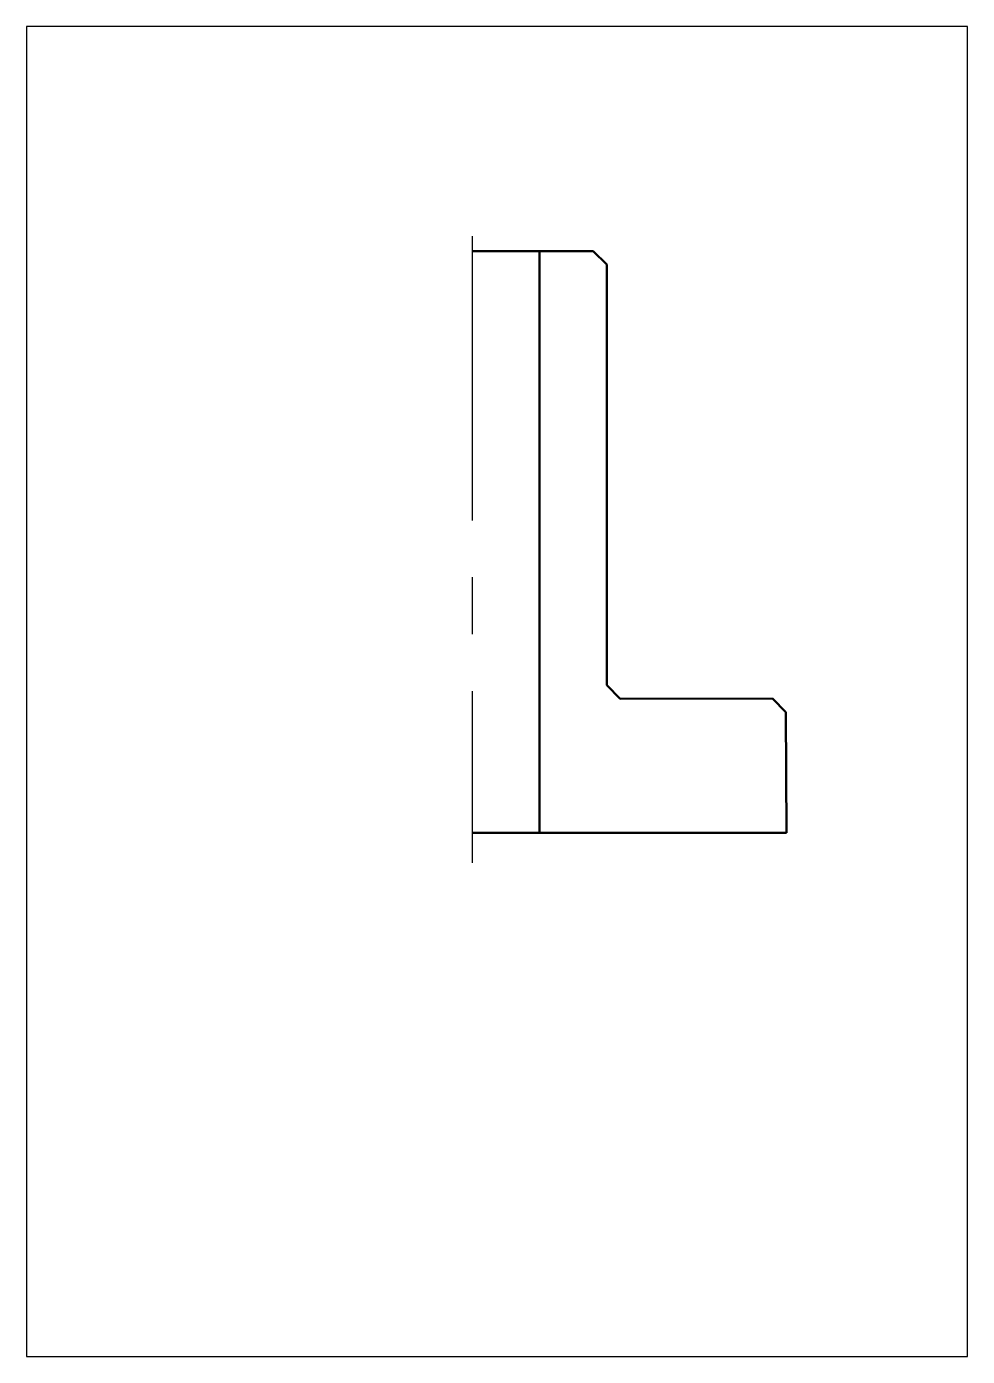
# Model space of a CAD drawing. Header units: millimetres. Extents: x 0 to 210, y 0 to 297.
import ezdxf

# ---------------------------------------------------------------- set-up
doc = ezdxf.new("R2010")
doc.units = ezdxf.units.MM
doc.linetypes.add('осеваяX2', pattern=[101.6, 63.5, -12.7, 12.7, -12.7])

msp = doc.modelspace()

# ---------------------------------------------------------------- linework, layer by layer
at = {"linetype": 'осеваяX2', "lineweight": 25}
msp.add_line((99.49, 250.2), (99.49, 110.2), dxfattribs=at)
at = {"lineweight": 50}
for p, q in [((99.49, 246.88), (126.49, 246.88)), ((114.49, 246.88), (114.49, 116.92)), ((126.49, 246.88), (129.49, 243.88)), ((129.49, 243.88), (129.49, 149.88)), ((129.49, 149.88), (132.49, 146.89)), ((132.49, 146.89), (166.49, 146.92)), ((166.49, 146.92), (169.5, 143.91)), ((169.5, 143.91), (169.6, 116.92)), ((169.6, 116.92), (99.6, 116.92))]:
    msp.add_line(p, q, dxfattribs=at)
msp.add_lwpolyline([(0, 0), (210, 0), (210, 297), (0, 297)], close=True)

doc.saveas('drawing.dxf')
